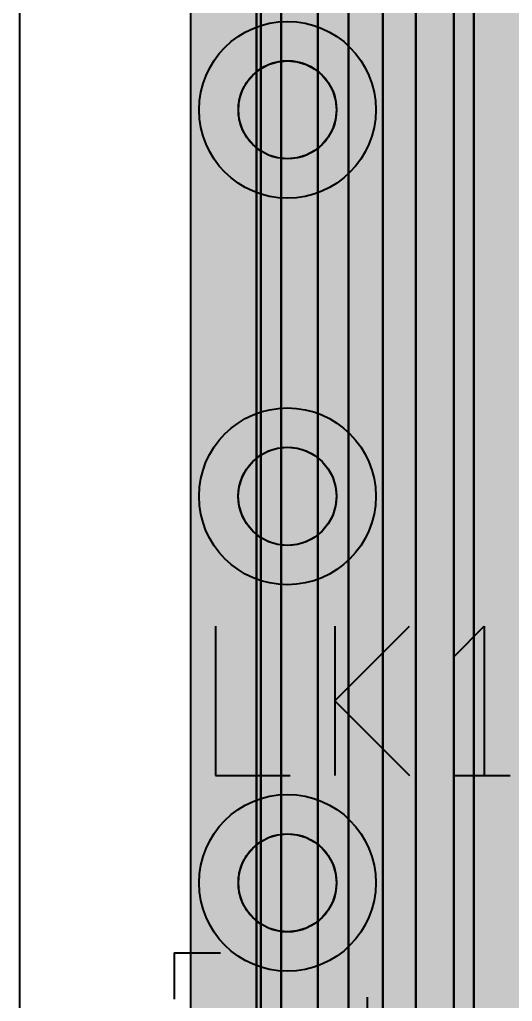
# Model space of a CAD drawing. Header units: millimetres. Extents: x 3.5 to 57, y 2.4 to 42.4.
# Drawn here: x 8.97 to 11.52, y 6.68 to 11.76 of the extents above; entities that cross this region are included whole.
import ezdxf

# ---------------------------------------------------------------- set-up
doc = ezdxf.new("R2010")
doc.units = ezdxf.units.MM
for name, color, linetype in [('bottom_copper', 7, 'Continuous'), ('bottom_silk', 7, 'Continuous'), ('drill_plated', 7, 'Continuous'), ('outline', 7, 'Continuous'), ('top_copper', 7, 'Continuous'), ('top_silk', 7, 'Continuous')]:
    doc.layers.add(name, color=color, linetype=linetype)

# ---------------------------------------------------------------- blocks, each defined once
blk = doc.blocks.new('Block11541')
at = {"layer": 'bottom_copper', "lineweight": 40}
blk.add_hatch(color=7, dxfattribs=at).paths.add_polyline_path([(0, 0), (-1.9182, 0), (-1.9182, 38.9999), (0, 38.9999), (0, 0)], flags=0)
at = {"layer": 'bottom_copper', "color": 7, "lineweight": 40}
blk.add_lwpolyline([(0, 0), (-1.9182, 0), (-1.9182, 38.9999), (0, 38.9999), (0, 0)], close=True, dxfattribs=at)
blk = doc.blocks.new('Block33803')
at = {"layer": 'top_copper', "lineweight": 40}
for points in [[(0, 0), (-0.3406, 0), (-0.3406, 38.9999), (0, 38.9999), (0, 0)], [(0.0216, 2.065), (0.0071, 2.0046), (0, 1.9149), (0, 38.9999), (0.0216, 38.9999), (0.0216, 2.065)], [(0.127, 3.5757), (0.0817, 3.5019), (0.0486, 3.4219), (0.0284, 3.3377), (0.0216, 3.2514), (0.0216, 38.9999), (0.127, 38.9999), (0.127, 3.5757)], [(0.3159, 3.7388), (0.249, 3.6977), (0.1832, 3.6415), (0.127, 3.5757), (0.127, 38.9999), (0.3159, 38.9999), (0.3159, 3.7388)], [(0.4758, 3.7936), (0.4028, 3.7761), (0.3228, 3.743), (0.316, 3.7388), (0.3159, 38.9999), (0.4758, 38.9999), (0.4758, 3.7936)], [(0.6529, 3.7968), (0.5733, 3.8031), (0.487, 3.7963), (0.4758, 3.7936), (0.4758, 38.9999), (0.6529, 38.9999), (0.6529, 3.7968)], [(0.8238, 3.743), (0.7438, 3.7761), (0.6596, 3.7963), (0.6529, 3.7968), (0.6529, 38.9999), (0.8238, 38.9999), (0.8238, 3.743)], [(1.0196, 3.5757), (0.9634, 3.6415), (0.8976, 3.6977), (0.8238, 3.743), (0.8238, 38.9999), (1.0196, 38.9999), (1.0196, 3.5757)], [(1.1238, 3.2514), (1.1219, 3.2749), (1.1182, 3.3377), (1.098, 3.4219), (1.0649, 3.5019), (1.0196, 3.5757), (1.0196, 38.9999), (1.1238, 38.9999), (1.1238, 3.2514)], [(1.5776, 2.4068), (1.1238, 2.4068), (1.1238, 38.9999), (1.5776, 38.9999), (1.5776, 2.4068)]]:
    blk.add_hatch(color=7, dxfattribs=at).paths.add_polyline_path(points, flags=0)
at = {"layer": 'top_copper', "color": 7, "lineweight": 40}
for points in [[(0, 0), (-0.3406, 0), (-0.3406, 38.9999), (0, 38.9999), (0, 0)], [(0.0216, 2.065), (0.0071, 2.0046), (0, 1.9149), (0, 38.9999), (0.0216, 38.9999), (0.0216, 2.065)], [(0.127, 3.5757), (0.0817, 3.5019), (0.0486, 3.4219), (0.0284, 3.3377), (0.0216, 3.2514), (0.0216, 38.9999), (0.127, 38.9999), (0.127, 3.5757)], [(0.3159, 3.7388), (0.249, 3.6977), (0.1832, 3.6415), (0.127, 3.5757), (0.127, 38.9999), (0.3159, 38.9999), (0.3159, 3.7388)], [(0.4758, 3.7936), (0.4028, 3.7761), (0.3228, 3.743), (0.316, 3.7388), (0.3159, 38.9999), (0.4758, 38.9999), (0.4758, 3.7936)], [(0.6529, 3.7968), (0.5733, 3.8031), (0.487, 3.7963), (0.4758, 3.7936), (0.4758, 38.9999), (0.6529, 38.9999), (0.6529, 3.7968)], [(0.8238, 3.743), (0.7438, 3.7761), (0.6596, 3.7963), (0.6529, 3.7968), (0.6529, 38.9999), (0.8238, 38.9999), (0.8238, 3.743)], [(1.0196, 3.5757), (0.9634, 3.6415), (0.8976, 3.6977), (0.8238, 3.743), (0.8238, 38.9999), (1.0196, 38.9999), (1.0196, 3.5757)], [(1.1238, 3.2514), (1.1219, 3.2749), (1.1182, 3.3377), (1.098, 3.4219), (1.0649, 3.5019), (1.0196, 3.5757), (1.0196, 38.9999), (1.1238, 38.9999), (1.1238, 3.2514)], [(1.5776, 2.4068), (1.1238, 2.4068), (1.1238, 38.9999), (1.5776, 38.9999), (1.5776, 2.4068)]]:
    blk.add_lwpolyline(points, close=True, dxfattribs=at)

msp = doc.modelspace()

# ---------------------------------------------------------------- hatches: boundary and pattern name
at = {"layer": 'bottom_copper', "lineweight": 40}
for points in [[(10.6047, 11.2421), (10.5903, 11.1945), (10.5668, 11.1506), (10.5352, 11.1121), (10.4967, 11.0805), (10.4528, 11.057), (10.4052, 11.0426), (10.3556, 11.0377), (10.306, 11.0426), (10.2584, 11.057), (10.2145, 11.0805), (10.176, 11.1121), (10.1444, 11.1506), (10.1209, 11.1945), (10.1065, 11.2421), (10.1016, 11.2917), (10.1065, 11.3413), (10.1209, 11.3889), (10.1444, 11.4328), (10.176, 11.4713), (10.2145, 11.5029), (10.2584, 11.5264), (10.306, 11.5408), (10.3556, 11.5457), (10.4052, 11.5408), (10.4528, 11.5264), (10.4967, 11.5029), (10.5352, 11.4713), (10.5668, 11.4328), (10.5903, 11.3889), (10.6047, 11.3413), (10.6096, 11.2917), (10.6047, 11.2421)], [(10.6046, 9.2421), (10.5902, 9.1945), (10.5667, 9.1506), (10.5351, 9.1121), (10.4966, 9.0805), (10.4527, 9.057), (10.4051, 9.0426), (10.3555, 9.0377), (10.3059, 9.0426), (10.2583, 9.057), (10.2144, 9.0805), (10.1759, 9.1121), (10.1443, 9.1506), (10.1208, 9.1945), (10.1064, 9.2421), (10.1015, 9.2917), (10.1064, 9.3413), (10.1208, 9.3889), (10.1443, 9.4328), (10.1759, 9.4713), (10.2144, 9.5029), (10.2583, 9.5264), (10.3059, 9.5408), (10.3555, 9.5457), (10.4051, 9.5408), (10.4527, 9.5264), (10.4966, 9.5029), (10.5351, 9.4713), (10.5667, 9.4328), (10.5902, 9.3889), (10.6046, 9.3413), (10.6095, 9.2917), (10.6046, 9.2421)], [(10.6047, 7.2421), (10.5903, 7.1945), (10.5668, 7.1506), (10.5352, 7.1121), (10.4967, 7.0805), (10.4528, 7.057), (10.4052, 7.0426), (10.3556, 7.0377), (10.306, 7.0426), (10.2584, 7.057), (10.2145, 7.0805), (10.176, 7.1121), (10.1444, 7.1506), (10.1209, 7.1945), (10.1065, 7.2421), (10.1016, 7.2917), (10.1065, 7.3413), (10.1209, 7.3889), (10.1444, 7.4328), (10.176, 7.4713), (10.2145, 7.5029), (10.2584, 7.5264), (10.306, 7.5408), (10.3556, 7.5457), (10.4052, 7.5408), (10.4528, 7.5264), (10.4967, 7.5029), (10.5352, 7.4713), (10.5668, 7.4328), (10.5903, 7.3889), (10.6047, 7.3413), (10.6096, 7.2917), (10.6047, 7.2421)]]:
    msp.add_hatch(color=7, dxfattribs=at).paths.add_polyline_path(points, flags=0)
at = {"layer": 'drill_plated', "lineweight": 40}
for points in [[(10.6047, 11.2421), (10.5903, 11.1945), (10.5668, 11.1506), (10.5352, 11.1121), (10.4967, 11.0805), (10.4528, 11.057), (10.4052, 11.0426), (10.3556, 11.0377), (10.306, 11.0426), (10.2584, 11.057), (10.2145, 11.0805), (10.176, 11.1121), (10.1444, 11.1506), (10.1209, 11.1945), (10.1065, 11.2421), (10.1016, 11.2917), (10.1065, 11.3413), (10.1209, 11.3889), (10.1444, 11.4328), (10.176, 11.4713), (10.2145, 11.5029), (10.2584, 11.5264), (10.306, 11.5408), (10.3556, 11.5457), (10.4052, 11.5408), (10.4528, 11.5264), (10.4967, 11.5029), (10.5352, 11.4713), (10.5668, 11.4328), (10.5903, 11.3889), (10.6047, 11.3413), (10.6096, 11.2917), (10.6047, 11.2421)], [(10.6046, 9.2421), (10.5902, 9.1945), (10.5667, 9.1506), (10.5351, 9.1121), (10.4966, 9.0805), (10.4527, 9.057), (10.4051, 9.0426), (10.3555, 9.0377), (10.3059, 9.0426), (10.2583, 9.057), (10.2144, 9.0805), (10.1759, 9.1121), (10.1443, 9.1506), (10.1208, 9.1945), (10.1064, 9.2421), (10.1015, 9.2917), (10.1064, 9.3413), (10.1208, 9.3889), (10.1443, 9.4328), (10.1759, 9.4713), (10.2144, 9.5029), (10.2583, 9.5264), (10.3059, 9.5408), (10.3555, 9.5457), (10.4051, 9.5408), (10.4527, 9.5264), (10.4966, 9.5029), (10.5351, 9.4713), (10.5667, 9.4328), (10.5902, 9.3889), (10.6046, 9.3413), (10.6095, 9.2917), (10.6046, 9.2421)], [(10.6047, 7.2421), (10.5903, 7.1945), (10.5668, 7.1506), (10.5352, 7.1121), (10.4967, 7.0805), (10.4528, 7.057), (10.4052, 7.0426), (10.3556, 7.0377), (10.306, 7.0426), (10.2584, 7.057), (10.2145, 7.0805), (10.176, 7.1121), (10.1444, 7.1506), (10.1209, 7.1945), (10.1065, 7.2421), (10.1016, 7.2917), (10.1065, 7.3413), (10.1209, 7.3889), (10.1444, 7.4328), (10.176, 7.4713), (10.2145, 7.5029), (10.2584, 7.5264), (10.306, 7.5408), (10.3556, 7.5457), (10.4052, 7.5408), (10.4528, 7.5264), (10.4967, 7.5029), (10.5352, 7.4713), (10.5668, 7.4328), (10.5903, 7.3889), (10.6047, 7.3413), (10.6096, 7.2917), (10.6047, 7.2421)]]:
    msp.add_hatch(color=7, dxfattribs=at).paths.add_polyline_path(points, flags=0)
at = {"layer": 'top_copper', "lineweight": 40}
for points in [[(10.6047, 11.2421), (10.5903, 11.1945), (10.5668, 11.1506), (10.5352, 11.1121), (10.4967, 11.0805), (10.4528, 11.057), (10.4052, 11.0426), (10.3556, 11.0377), (10.306, 11.0426), (10.2584, 11.057), (10.2145, 11.0805), (10.176, 11.1121), (10.1444, 11.1506), (10.1209, 11.1945), (10.1065, 11.2421), (10.1016, 11.2917), (10.1065, 11.3413), (10.1209, 11.3889), (10.1444, 11.4328), (10.176, 11.4713), (10.2145, 11.5029), (10.2584, 11.5264), (10.306, 11.5408), (10.3556, 11.5457), (10.4052, 11.5408), (10.4528, 11.5264), (10.4967, 11.5029), (10.5352, 11.4713), (10.5668, 11.4328), (10.5903, 11.3889), (10.6047, 11.3413), (10.6096, 11.2917), (10.6047, 11.2421)], [(10.6046, 9.2421), (10.5902, 9.1945), (10.5667, 9.1506), (10.5351, 9.1121), (10.4966, 9.0805), (10.4527, 9.057), (10.4051, 9.0426), (10.3555, 9.0377), (10.3059, 9.0426), (10.2583, 9.057), (10.2144, 9.0805), (10.1759, 9.1121), (10.1443, 9.1506), (10.1208, 9.1945), (10.1064, 9.2421), (10.1015, 9.2917), (10.1064, 9.3413), (10.1208, 9.3889), (10.1443, 9.4328), (10.1759, 9.4713), (10.2144, 9.5029), (10.2583, 9.5264), (10.3059, 9.5408), (10.3555, 9.5457), (10.4051, 9.5408), (10.4527, 9.5264), (10.4966, 9.5029), (10.5351, 9.4713), (10.5667, 9.4328), (10.5902, 9.3889), (10.6046, 9.3413), (10.6095, 9.2917), (10.6046, 9.2421)], [(10.6047, 7.2421), (10.5903, 7.1945), (10.5668, 7.1506), (10.5352, 7.1121), (10.4967, 7.0805), (10.4528, 7.057), (10.4052, 7.0426), (10.3556, 7.0377), (10.306, 7.0426), (10.2584, 7.057), (10.2145, 7.0805), (10.176, 7.1121), (10.1444, 7.1506), (10.1209, 7.1945), (10.1065, 7.2421), (10.1016, 7.2917), (10.1065, 7.3413), (10.1209, 7.3889), (10.1444, 7.4328), (10.176, 7.4713), (10.2145, 7.5029), (10.2584, 7.5264), (10.306, 7.5408), (10.3556, 7.5457), (10.4052, 7.5408), (10.4528, 7.5264), (10.4967, 7.5029), (10.5352, 7.4713), (10.5668, 7.4328), (10.5903, 7.3889), (10.6047, 7.3413), (10.6096, 7.2917), (10.6047, 7.2421)]]:
    msp.add_hatch(color=7, dxfattribs=at).paths.add_polyline_path(points, flags=0)

# ---------------------------------------------------------------- linework, layer by layer
at = {"layer": 'bottom_copper', "color": 7, "lineweight": 40}
msp.add_line((9.8556, 2.7918), (9.8556, 41.7917), dxfattribs=at)
for points in [[(10.6047, 11.2421), (10.5903, 11.1945), (10.5668, 11.1506), (10.5352, 11.1121), (10.4967, 11.0805), (10.4528, 11.057), (10.4052, 11.0426), (10.3556, 11.0377), (10.306, 11.0426), (10.2584, 11.057), (10.2145, 11.0805), (10.176, 11.1121), (10.1444, 11.1506), (10.1209, 11.1945), (10.1065, 11.2421), (10.1016, 11.2917), (10.1065, 11.3413), (10.1209, 11.3889), (10.1444, 11.4328), (10.176, 11.4713), (10.2145, 11.5029), (10.2584, 11.5264), (10.306, 11.5408), (10.3556, 11.5457), (10.4052, 11.5408), (10.4528, 11.5264), (10.4967, 11.5029), (10.5352, 11.4713), (10.5668, 11.4328), (10.5903, 11.3889), (10.6047, 11.3413), (10.6096, 11.2917), (10.6047, 11.2421)], [(10.6046, 9.2421), (10.5902, 9.1945), (10.5667, 9.1506), (10.5351, 9.1121), (10.4966, 9.0805), (10.4527, 9.057), (10.4051, 9.0426), (10.3555, 9.0377), (10.3059, 9.0426), (10.2583, 9.057), (10.2144, 9.0805), (10.1759, 9.1121), (10.1443, 9.1506), (10.1208, 9.1945), (10.1064, 9.2421), (10.1015, 9.2917), (10.1064, 9.3413), (10.1208, 9.3889), (10.1443, 9.4328), (10.1759, 9.4713), (10.2144, 9.5029), (10.2583, 9.5264), (10.3059, 9.5408), (10.3555, 9.5457), (10.4051, 9.5408), (10.4527, 9.5264), (10.4966, 9.5029), (10.5351, 9.4713), (10.5667, 9.4328), (10.5902, 9.3889), (10.6046, 9.3413), (10.6095, 9.2917), (10.6046, 9.2421)], [(10.6047, 7.2421), (10.5903, 7.1945), (10.5668, 7.1506), (10.5352, 7.1121), (10.4967, 7.0805), (10.4528, 7.057), (10.4052, 7.0426), (10.3556, 7.0377), (10.306, 7.0426), (10.2584, 7.057), (10.2145, 7.0805), (10.176, 7.1121), (10.1444, 7.1506), (10.1209, 7.1945), (10.1065, 7.2421), (10.1016, 7.2917), (10.1065, 7.3413), (10.1209, 7.3889), (10.1444, 7.4328), (10.176, 7.4713), (10.2145, 7.5029), (10.2584, 7.5264), (10.306, 7.5408), (10.3556, 7.5457), (10.4052, 7.5408), (10.4528, 7.5264), (10.4967, 7.5029), (10.5352, 7.4713), (10.5668, 7.4328), (10.5903, 7.3889), (10.6047, 7.3413), (10.6096, 7.2917), (10.6047, 7.2421)]]:
    msp.add_lwpolyline(points, close=True, dxfattribs=at)
for centre, major_axis in [((10.3556, 11.2917), (0.4572, 0)), ((10.3556, 11.2917), (0.254, 0)), ((10.3555, 9.2917), (0.4572, 0)), ((10.3555, 9.2917), (0.254, 0)), ((10.3556, 7.2917), (0.4572, 0)), ((10.3556, 7.2917), (0.254, 0))]:
    msp.add_ellipse(centre, major_axis=major_axis, ratio=1, dxfattribs=at)
at = {"layer": 'bottom_silk', "color": 7, "lineweight": 40}
msp.add_line((11.2185, 3.3571), (11.2185, 41.4571), dxfattribs=at)
at = {"layer": 'drill_plated', "color": 7, "lineweight": 40}
for points in [[(10.6047, 11.2421), (10.5903, 11.1945), (10.5668, 11.1506), (10.5352, 11.1121), (10.4967, 11.0805), (10.4528, 11.057), (10.4052, 11.0426), (10.3556, 11.0377), (10.306, 11.0426), (10.2584, 11.057), (10.2145, 11.0805), (10.176, 11.1121), (10.1444, 11.1506), (10.1209, 11.1945), (10.1065, 11.2421), (10.1016, 11.2917), (10.1065, 11.3413), (10.1209, 11.3889), (10.1444, 11.4328), (10.176, 11.4713), (10.2145, 11.5029), (10.2584, 11.5264), (10.306, 11.5408), (10.3556, 11.5457), (10.4052, 11.5408), (10.4528, 11.5264), (10.4967, 11.5029), (10.5352, 11.4713), (10.5668, 11.4328), (10.5903, 11.3889), (10.6047, 11.3413), (10.6096, 11.2917), (10.6047, 11.2421)], [(10.6046, 9.2421), (10.5902, 9.1945), (10.5667, 9.1506), (10.5351, 9.1121), (10.4966, 9.0805), (10.4527, 9.057), (10.4051, 9.0426), (10.3555, 9.0377), (10.3059, 9.0426), (10.2583, 9.057), (10.2144, 9.0805), (10.1759, 9.1121), (10.1443, 9.1506), (10.1208, 9.1945), (10.1064, 9.2421), (10.1015, 9.2917), (10.1064, 9.3413), (10.1208, 9.3889), (10.1443, 9.4328), (10.1759, 9.4713), (10.2144, 9.5029), (10.2583, 9.5264), (10.3059, 9.5408), (10.3555, 9.5457), (10.4051, 9.5408), (10.4527, 9.5264), (10.4966, 9.5029), (10.5351, 9.4713), (10.5667, 9.4328), (10.5902, 9.3889), (10.6046, 9.3413), (10.6095, 9.2917), (10.6046, 9.2421)], [(10.6047, 7.2421), (10.5903, 7.1945), (10.5668, 7.1506), (10.5352, 7.1121), (10.4967, 7.0805), (10.4528, 7.057), (10.4052, 7.0426), (10.3556, 7.0377), (10.306, 7.0426), (10.2584, 7.057), (10.2145, 7.0805), (10.176, 7.1121), (10.1444, 7.1506), (10.1209, 7.1945), (10.1065, 7.2421), (10.1016, 7.2917), (10.1065, 7.3413), (10.1209, 7.3889), (10.1444, 7.4328), (10.176, 7.4713), (10.2145, 7.5029), (10.2584, 7.5264), (10.306, 7.5408), (10.3556, 7.5457), (10.4052, 7.5408), (10.4528, 7.5264), (10.4967, 7.5029), (10.5352, 7.4713), (10.5668, 7.4328), (10.5903, 7.3889), (10.6047, 7.3413), (10.6096, 7.2917), (10.6047, 7.2421)]]:
    msp.add_lwpolyline(points, close=True, dxfattribs=at)
for centre in [(10.3556, 11.2917), (10.3555, 9.2917), (10.3556, 7.2917)]:
    msp.add_ellipse(centre, major_axis=(0.254, 0), ratio=1, dxfattribs=at)
at = {"layer": 'outline', "color": 7, "lineweight": 40}
msp.add_line((8.9703, 42.4271), (8.9703, 2.4271), dxfattribs=at)
at = {"layer": 'top_copper', "color": 7, "lineweight": 40}
for p, q in [((9.8556, 2.7918), (9.8556, 41.7917)), ((10.7695, 5.9337), (10.7695, 6.6997))]:
    msp.add_line(p, q, dxfattribs=at)
for points in [[(10.6047, 11.2421), (10.5903, 11.1945), (10.5668, 11.1506), (10.5352, 11.1121), (10.4967, 11.0805), (10.4528, 11.057), (10.4052, 11.0426), (10.3556, 11.0377), (10.306, 11.0426), (10.2584, 11.057), (10.2145, 11.0805), (10.176, 11.1121), (10.1444, 11.1506), (10.1209, 11.1945), (10.1065, 11.2421), (10.1016, 11.2917), (10.1065, 11.3413), (10.1209, 11.3889), (10.1444, 11.4328), (10.176, 11.4713), (10.2145, 11.5029), (10.2584, 11.5264), (10.306, 11.5408), (10.3556, 11.5457), (10.4052, 11.5408), (10.4528, 11.5264), (10.4967, 11.5029), (10.5352, 11.4713), (10.5668, 11.4328), (10.5903, 11.3889), (10.6047, 11.3413), (10.6096, 11.2917), (10.6047, 11.2421)], [(10.6046, 9.2421), (10.5902, 9.1945), (10.5667, 9.1506), (10.5351, 9.1121), (10.4966, 9.0805), (10.4527, 9.057), (10.4051, 9.0426), (10.3555, 9.0377), (10.3059, 9.0426), (10.2583, 9.057), (10.2144, 9.0805), (10.1759, 9.1121), (10.1443, 9.1506), (10.1208, 9.1945), (10.1064, 9.2421), (10.1015, 9.2917), (10.1064, 9.3413), (10.1208, 9.3889), (10.1443, 9.4328), (10.1759, 9.4713), (10.2144, 9.5029), (10.2583, 9.5264), (10.3059, 9.5408), (10.3555, 9.5457), (10.4051, 9.5408), (10.4527, 9.5264), (10.4966, 9.5029), (10.5351, 9.4713), (10.5667, 9.4328), (10.5902, 9.3889), (10.6046, 9.3413), (10.6095, 9.2917), (10.6046, 9.2421)], [(10.6047, 7.2421), (10.5903, 7.1945), (10.5668, 7.1506), (10.5352, 7.1121), (10.4967, 7.0805), (10.4528, 7.057), (10.4052, 7.0426), (10.3556, 7.0377), (10.306, 7.0426), (10.2584, 7.057), (10.2145, 7.0805), (10.176, 7.1121), (10.1444, 7.1506), (10.1209, 7.1945), (10.1065, 7.2421), (10.1016, 7.2917), (10.1065, 7.3413), (10.1209, 7.3889), (10.1444, 7.4328), (10.176, 7.4713), (10.2145, 7.5029), (10.2584, 7.5264), (10.306, 7.5408), (10.3556, 7.5457), (10.4052, 7.5408), (10.4528, 7.5264), (10.4967, 7.5029), (10.5352, 7.4713), (10.5668, 7.4328), (10.5903, 7.3889), (10.6047, 7.3413), (10.6096, 7.2917), (10.6047, 7.2421)]]:
    msp.add_lwpolyline(points, close=True, dxfattribs=at)
for centre, major_axis in [((10.3556, 11.2917), (0.4572, 0)), ((10.3556, 11.2917), (0.254, 0)), ((10.3555, 9.2917), (0.4572, 0)), ((10.3555, 9.2917), (0.254, 0)), ((10.3556, 7.2917), (0.4572, 0)), ((10.3556, 7.2917), (0.254, 0))]:
    msp.add_ellipse(centre, major_axis=major_axis, ratio=1, dxfattribs=at)
at = {"layer": 'top_silk', "color": 7, "lineweight": 40}
for p, q in [((8.9703, 42.4271), (8.9703, 2.4271)), ((9.9835, 8.6197), (9.9835, 7.8475)), ((10.6012, 8.6197), (10.6012, 7.8475)), ((10.6012, 8.2336), (10.9873, 8.6197)), ((11.219, 8.4652), (11.3734, 8.6197)), ((11.3734, 8.6197), (11.3734, 7.8475)), ((10.6012, 8.2336), (10.9873, 7.8475)), ((9.9835, 7.8475), (10.3696, 7.8475)), ((11.219, 7.8475), (11.5085, 7.8475)), ((9.7695, 6.9297), (9.7695, 6.6897)), ((9.7695, 6.9297), (10.0095, 6.9297))]:
    msp.add_line(p, q, dxfattribs=at)

# ---------------------------------------------------------------- block references
at = {"layer": 'bottom_copper'}
msp.add_blockref('Block11541', (11.7738, 2.7918), dxfattribs=at)
at = {"layer": 'top_copper'}
msp.add_blockref('Block33803', (10.1962, 2.7918), dxfattribs=at)

doc.saveas('drawing.dxf')
